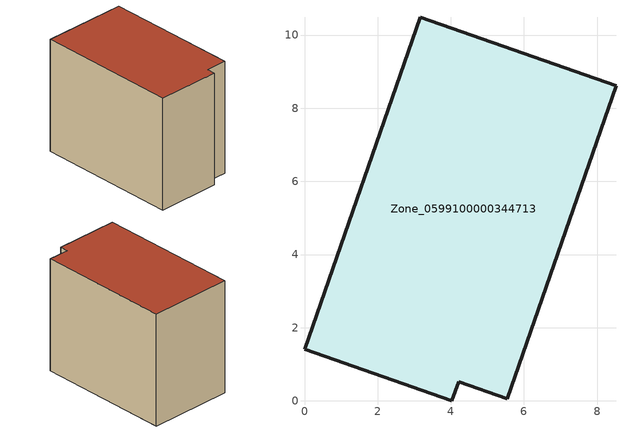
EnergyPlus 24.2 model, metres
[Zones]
Zone_0599100000344713
 floor ground (C_G): 0,1.4 3.17,10.49 8.52,8.62 5.54,0.05 4.22,0.52 4.03,0 z0
 wall outside (C_F): 3.17,10.49 0,1.4 4.03,0 4.22,0.52 5.54,0.05 8.52,8.62 3.17,10.49 z0:7.71
 roof outside (C_R): 8.52,8.62 3.17,10.49 0,1.4 4.03,0 4.22,0.52 5.54,0.05 z7.71
[BUILDING]
Pand.0599100000344713: North Axis=0; Terrain=City; Loads Convergence Tolerance Value=0.04; Temperature Convergence Tolerance Value=0.4; Solar Distribution=FullExterior; Maximum Number of Warmup Days=25; Minimum Number of Warmup Days=1
[Site:Location]
Rotterdam.The.Hague.AP_ZH_NLD Design_Conditions: Latitude=51.96; Longitude=4.45; Time Zone=1; Elevation=-4.5
[SITE:GROUNDTEMPERATURE:BUILDINGSURFACE]
18, 18, 18, 18, 18, 18, 18, 18, 18, 18, 18, 18
[MATERIAL] Thermal Absorptance=0.9; Solar Absorptance=0.7; Visible Absorptance=0.7
Name | Roughness | Thickness | Conductivity | Density | Specific Heat
G.TC.1992-2005 | MediumSmooth | 0.15 | 0.06 | 540 | 1210
F.TC.1992-2005 | Rough | 0.3 | 0.12 | 1920 | 840
R.TC.1992-2005 | MediumRough | 0.2 | 0.08 | 1500 | 1000
[CONSTRUCTION]
C_G: G.TC.1992-2005
C_F: F.TC.1992-2005
C_R: R.TC.1992-2005
[ZONE]
Zone_0599100000344713: Type=1; Multiplier=1; Ceiling Height=Autocalculate; Volume=Autocalculate; Floor Area=autocalculate; Part of Total Floor Area=Yes
[ZONEINFILTRATION:DESIGNFLOWRATE]
Infil_Zone_0599100000344713: Zone or ZoneList or Space or SpaceList=Zone_0599100000344713; Schedule=AlwaysOn; Design Flow Rate Calculation Method=Flow/Area; Flow Rate per Floor Area=0.0015; Constant Term Coefficient=1; Temperature Term Coefficient=0; Velocity Term Coefficient=0; Velocity Squared Term Coefficient=0
[HVACTEMPLATE:ZONE:IDEALLOADSAIRSYSTEM]
Zone_0599100000344713: Maximum Heating Supply Air Temperature=50; Minimum Cooling Supply Air Temperature=13; Maximum Heating Supply Air Humidity Ratio=0.0156; Minimum Cooling Supply Air Humidity Ratio=0.0077; Heating Limit=NoLimit; Cooling Limit=NoLimit; Dehumidification Control Type=ConstantSensibleHeatRatio; Cooling Sensible Heat Ratio=0.7; Dehumidification Setpoint=60; Humidification Control Type=None; Humidification Setpoint=30; Outdoor Air Method=None; Outdoor Air Flow Rate per Person=0.00944; Outdoor Air Flow Rate per Zone Floor Area=0; Outdoor Air Flow Rate per Zone=0; Demand Controlled Ventilation Type=None; Outdoor Air Economizer Type=NoEconomizer; Heat Recovery Type=None; Sensible Heat Recovery Effectiveness=0.7; Latent Heat Recovery Effectiveness=0.65
[ZONECONTROL:THERMOSTAT]
ThermostatControl_Zone_0599100000344713: Zone or ZoneList=Zone_0599100000344713; Control Type Schedule=DualSetpointControlType; Control 1=Thermostat_Zone_0599100000344713; Temperature Difference Between Cutout And Setpoint=0
[THERMOSTATSETPOINT:DUALSETPOINT]
Thermostat_Zone_0599100000344713: Heating Setpoint Temperature Schedule=HeatingSetpoint_Zone_0599100000344713; Cooling Setpoint Temperature Schedule=CoolingSetpoint_Zone_0599100000344713
[SCHEDULE:COMPACT]
HeatingSetpoint_Zone_0599100000344713: Through: 12/31, For: AllDays, Until: 24:00, 21
CoolingSetpoint_Zone_0599100000344713: Through: 12/31, For: AllDays, Until: 24:00, 24
DualSetpointControlType: Through: 12/31, For: AllDays, Until: 24:00, 4
AlwaysOn: Through: 12/31, For: AllDays, Until: 24:00, 1
